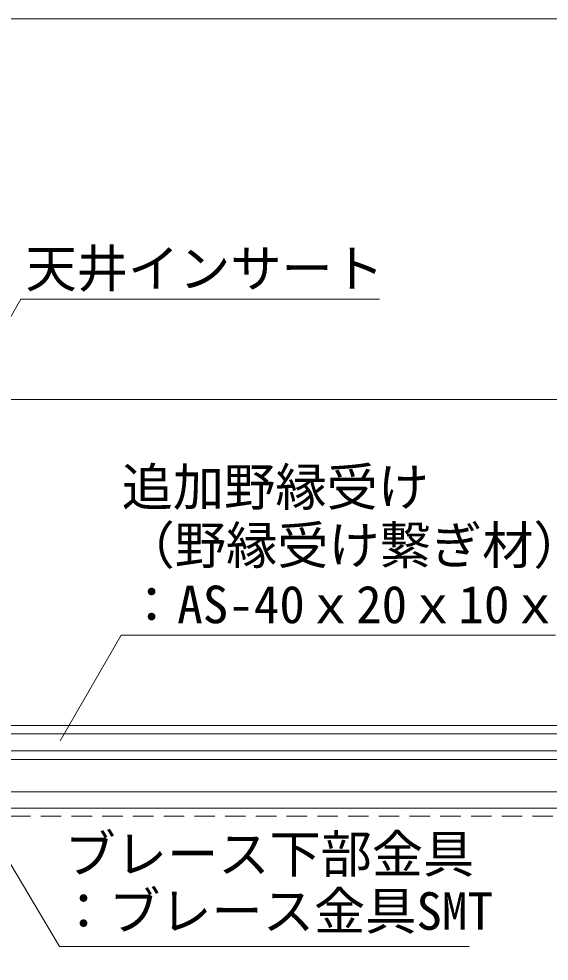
# Model space of a CAD drawing. Units: millimetres, scale not verified. Extents: x -7779 to 7778, y -5419 to 5375.
# Drawn here: x -6022 to -5400, y 424 to 1527 of the extents above; entities that cross this region are included whole.
import ezdxf
from ezdxf.enums import TextEntityAlignment as Align

# ---------------------------------------------------------------- set-up
doc = ezdxf.new("R2010")
doc.units = ezdxf.units.MM
doc.header["$LTSCALE"] = 20
doc.linetypes.add('DASHED1', pattern=[1.8, 1.2, -0.6])
doc.layers.add('2-6_文字', color=3, linetype='Continuous', lineweight=18)
doc.layers.add('F-6_文字', color=7, linetype='Continuous', lineweight=18)
doc.styles.add('ＭＳ ゴシック', font='')
doc.styles.get('ＭＳ ゴシック').set_extended_font_data('MS Gothic')

msp = doc.modelspace()

# ---------------------------------------------------------------- linework, layer by layer
at = {"layer": '2-6_文字', "color": 7}
for p, q in [((-6076.58, 1099.13), (-6019.03, 1198.81)), ((-6019.03, 1198.81), (-5599.03, 1198.81)), ((-7255.79, 1081.17), (-4955.26, 1081.17)), ((-5973.16, 681.51), (-5901.65, 805.35)), ((-5901.65, 805.35), (-5392.9, 805.35)), ((-6089.83, 635.36), (-5973.96, 440.67)), ((-5973.96, 440.67), (-5493.96, 440.67))]:
    msp.add_line(p, q, dxfattribs=at)
at = {"layer": '2-6_文字'}
for p, q in [((-5051.83, 699.67), (-7101.78, 699.67)), ((-5051.83, 689.67), (-7101.78, 689.67)), ((-7101.78, 669.67), (-5051.83, 669.67)), ((-7101.78, 659.67), (-5051.83, 659.67)), ((-6961.78, 621.67), (-4955.26, 621.67)), ((-7255.79, 602.67), (-4955.26, 602.67))]:
    msp.add_line(p, q, dxfattribs=at)
at = {"layer": '2-6_文字', "color": 4, "linetype": 'DASHED1', "lineweight": 9}
for p, q in [((-7255.79, 602.67), (-4955.26, 602.67)), ((-7255.79, 593.17), (-4955.26, 593.17))]:
    msp.add_line(p, q, dxfattribs=at)
at = {"layer": 'F-6_文字', "color": 3}
msp.add_lwpolyline([(-7638.84, 1527.01), (-2068.84, 1527.01), (-2068.84, -4953.01)], dxfattribs=at)

# ---------------------------------------------------------------- texts
at = {"layer": '2-6_文字', "color": 7, "style": 'ＭＳ ゴシック'}
for s, p in [('天井インサート', (-6013.78, 1199.56)), ('追加野縁受け', (-5901.06, 943.66)), ('（野縁受け繋ぎ材）', (-5898.81, 875.37)), ('：AS-40ｘ20ｘ10ｘ1.6', (-5896.03, 806.1)), ('ブレース下部金具', (-5967.96, 513.91)), ('：ブレース金具SMT', (-5975.77, 447.1))]:
    msp.add_text(s, height=43.99, dxfattribs=at).set_placement(p, align=Align.BOTTOM_LEFT)

doc.saveas('drawing.dxf')
